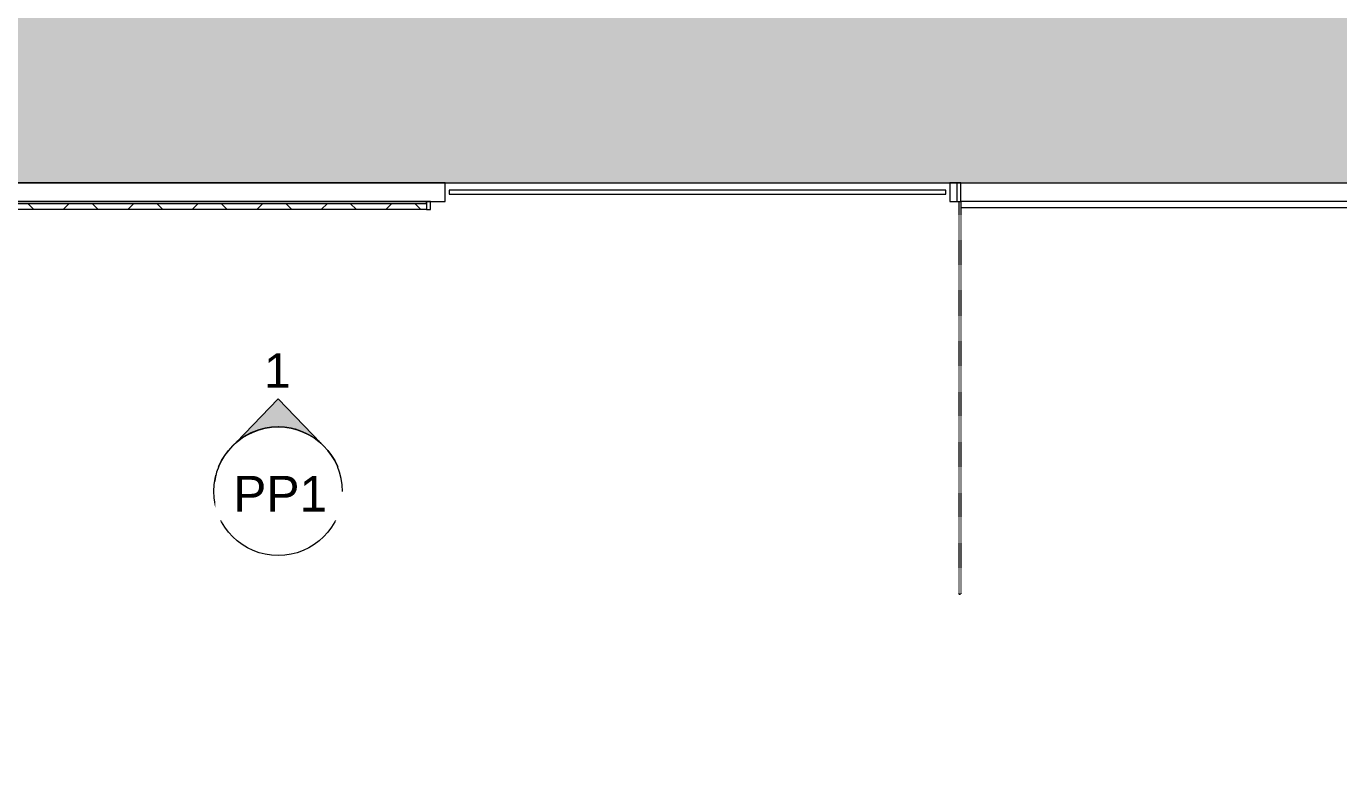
# Model space of a CAD drawing. Header units: inches. Extents: x 45807 to 48637, y -37659 to -35436.
# Drawn here: x 46401.3 to 46727.3, y -37008.4 to -36823.1 of the extents above; entities that cross this region are included whole.
import ezdxf

# ---------------------------------------------------------------- set-up
doc = ezdxf.new("R2010")
doc.units = ezdxf.units.IN
doc.header["$MEASUREMENT"] = 0
doc.linetypes.add('Dash', pattern=[0.25, 0.125, -0.125])
for name, color, linetype, lineweight in [('A-DETL-GENF', 92, 'Continuous', 9), ('A-DETL-THIN', 151, 'Continuous', 9), ('A-DOOR', 31, 'Continuous', 13), ('A-DOOR-FRAM', 31, 'Continuous', 20), ('A-DOOR-HDLN', 31, 'Dash', 13), ('A-GLAZ-CURT', 52, 'Continuous', 9), ('A-WALL', 113, 'Continuous', 9), ('G-ANNO-SYMB', 111, 'Continuous', 9), ('Q-CASE', 31, 'Continuous', 9)]:
    doc.layers.add(name, color=color, linetype=linetype, lineweight=lineweight)
doc.styles.add('Arial', font='arial.ttf', dxfattribs={"height": 8.851796})
doc.styles.add('Swis721 Lt BT', font='swissl.ttf', dxfattribs={"height": 8.514638})

# ---------------------------------------------------------------- blocks, each defined once
blk = doc.blocks.new('Door-Garage-Embossed_Panel - 192__ x 84__-5243523-FIRST FLOOR CONSTRUCTION')
at = {"layer": 'A-DOOR', "lineweight": 20}
for p, q in [((60, -2.4375), (-60, -2.4375)), ((-60, -2.4375), (-60, -3.9375)), ((60, -3.9375), (60, -2.4375)), ((-60, -3.9375), (60, -3.9375))]:
    blk.add_line(p, q, dxfattribs=at)
at = {"layer": 'A-DOOR-FRAM'}
for p, q in [((-60, 2.1875), (-61, 2.1875)), ((-61, 2.1875), (-61, -2.4375)), ((-60, -2.4375), (-60, 2.1875)), ((60, 2.1875), (60, -2.4375)), ((61, 2.1875), (60, 2.1875)), ((61, -2.4375), (61, 2.1875)), ((-61, -2.4375), (-60, -2.4375)), ((60, -2.4375), (61, -2.4375))]:
    blk.add_line(p, q, dxfattribs=at)
at = {"layer": 'A-DOOR-HDLN'}
for p, q in [((-60.5, -2.4375), (-60.5, -99.9375)), ((60.5, -2.4375), (60.5, -99.9375)), ((-60, -3.9375), (-60, -99.9375)), ((60, -3.9375), (60, -99.9375)), ((-60.5, -99.9375), (-60, -99.9375)), ((60.5, -99.9375), (60, -99.9375))]:
    blk.add_line(p, q, dxfattribs=at)
blk = doc.blocks.new('System Panel - Glazed-5407968-FIRST FLOOR CONSTRUCTION')
at = {"layer": 'A-GLAZ-CURT', "lineweight": 13}
for p, q in [((61.65625, 1.75), (-61.65625, 1.75)), ((-61.65625, 1.75), (-61.65625, 0.75)), ((-61.65625, 0.75), (61.65625, 0.75)), ((61.65625, 0.75), (61.65625, 1.75))]:
    blk.add_line(p, q, dxfattribs=at)
blk = doc.blocks.new('Furniture 4 - Furniture 4-5367487-FIRST FLOOR CONSTRUCTION')
at = {"layer": 'Q-CASE'}
h = blk.add_hatch(dxfattribs=at)
h.set_pattern_fill('FP2_20', color=256, style=0, pattern_type=2)
h.set_pattern_definition([(45, (0, 0), (-8.012227, 8.012227), []), (135, (0, 0), (-8.012227, -8.012227), [])])
h.paths.add_polyline_path([(46380.73, -36868.6), (46500.68, -36868.6), (46500.68, -36867.1), (46347.68, -36867.1), (46347.68, -36868.6)], flags=0)
at = {"layer": 'Q-CASE', "lineweight": 20}
for p, q in [((46347.68, -36866.6), (46346.68, -36866.6)), ((46346.68, -36866.6), (46346.68, -36868.6)), ((46500.68, -36866.6), (46347.68, -36866.6)), ((46347.68, -36866.6), (46347.68, -36867.1)), ((46347.68, -36868.6), (46347.68, -36866.6)), ((46500.68, -36867.1), (46500.68, -36866.6)), ((46501.68, -36866.6), (46500.68, -36866.6)), ((46500.68, -36866.6), (46500.68, -36868.6)), ((46501.68, -36868.6), (46501.68, -36866.6)), ((46346.68, -36868.6), (46347.68, -36868.6)), ((46347.68, -36867.1), (46500.68, -36867.1)), ((46500.68, -36868.6), (46501.68, -36868.6))]:
    blk.add_line(p, q, dxfattribs=at)
at = {"layer": 'Q-CASE'}
blk.add_line((46500.68, -36868.6), (46347.68, -36868.6), dxfattribs=at)
blk = doc.blocks.new('Elevation - Filled Arrow 2-347888-FIRST FLOOR CONSTRUCTION')
at = {"layer": 'G-ANNO-SYMB'}
blk.add_circle((0, 0), 0.1664, dxfattribs=at)
blk = doc.blocks.new('Elevation - Filled Arrow-151867-FIRST FLOOR CONSTRUCTION')
at = {"layer": 'G-ANNO-SYMB'}
h = blk.add_hatch(color=256, dxfattribs=at)
edge = h.paths.add_edge_path(flags=0)
edge.add_line((0, 0.2393), (0.1103, 0.1247))
edge.add_arc((-0.0002, -0.0002), 0.1667, 48.498, 130.5571)
edge.add_line((-0.1085, 0.1265), (0, 0.2393))
for p, q in [((0, 0.2393), (-0.1085, 0.1265)), ((-0.1084, 0.1266), (0, 0.2393)), ((0, 0.2393), (-0.1084, 0.1266)), ((0, 0.2393), (0.11, 0.1249)), ((0.1103, 0.1247), (0, 0.2393))]:
    blk.add_line(p, q, dxfattribs=at)
blk.add_arc((-0.0002, -0.0002), 0.1667, 48.498, 130.5571, dxfattribs=at)
blk.add_ellipse((-0.0002, -0.0001), major_axis=(-0.1667, 0), ratio=0.999376, start_param=3.141593, end_param=6.283185, dxfattribs=at)

msp = doc.modelspace()

# ---------------------------------------------------------------- hatches: boundary and pattern name
at = {"layer": 'A-DETL-GENF'}
h = msp.add_hatch(color=9, dxfattribs=at)
h.paths.add_polyline_path([(47373.25, -37658.85), (48135.43, -37658.85), (48135.43, -37255.85), (48256.43, -37255.85), (48256.43, -36855.85), (48636.43, -36855.85), (48636.43, -36432.85), (48075.43, -36432.85), (48075.43, -35435.85), (45807.43, -35435.85), (45807.43, -36911.1), (46010.06, -36911.1), (46010.06, -36715.47), (46346.43, -36715.47), (46346.43, -36861.97), (46862.06, -36861.97), (46862.06, -37049.35), (46569.93, -37049.35), (46569.93, -37658.85), (47372.93, -37658.85)], flags=0)
h.paths.add_polyline_path([(46426.05, -36636.53), (46426.05, -36636.53), (46425.7, -36636.26)], flags=0)
h.paths.add_polyline_path([(46426.05, -36600.53), (46426.05, -36600.53), (46425.2, -36599.88)], flags=0)
h.paths.add_polyline_path([(46424.23, -36584.61), (46424.23, -36584.61), (46424.32, -36584.54)], flags=0)
h.paths.add_polyline_path([(46747.54, -36574.17), (46747.54, -36574.17), (46747.54, -36559.81)], flags=0)
h.paths.add_polyline_path([(46426.05, -36564.53), (46426.05, -36564.53), (46425.2, -36563.88)], flags=0)
h.paths.add_polyline_path([(46763.71, -36559.81), (46763.71, -36559.81), (46763.71, -36546.77)], flags=0)
h.paths.add_polyline_path([(46749.59, -36538.71), (46749.59, -36538.71), (46750, -36538.71)], flags=0)
h.paths.add_polyline_path([(46426.05, -36528.53), (46426.05, -36528.53), (46425.2, -36527.88)], flags=0)
h.paths.add_polyline_path([(46426.05, -36492.53), (46426.05, -36492.53), (46425.2, -36491.88)], flags=0)
h.paths.add_polyline_path([(46749.59, -36466.71), (46749.59, -36466.71), (46750, -36466.71)], flags=0)
h.paths.add_polyline_path([(46747.54, -36444.91), (46747.54, -36444.91), (46747.54, -36442.32)], flags=0)

# ---------------------------------------------------------------- linework, layer by layer
at = {"layer": 'A-DETL-THIN'}
msp.add_line((46346.43, -36861.97), (46862.06, -36861.97), dxfattribs=at)
at = {"layer": 'A-WALL', "lineweight": 13}
for p, q in [((46505.37, -36861.97), (46346.68, -36861.97)), ((46505.37, -36866.6), (46505.37, -36861.97)), ((46632.43, -36861.97), (46630.68, -36861.97)), ((46630.68, -36861.97), (46630.68, -36866.6)), ((46342.06, -36866.6), (46505.37, -36866.6)), ((46630.68, -36866.6), (46632.43, -36866.6))]:
    msp.add_line(p, q, dxfattribs=at)

# ---------------------------------------------------------------- block references
at = {"layer": 'A-DOOR'}
msp.add_blockref('Door-Garage-Embossed_Panel - 192__ x 84__-5243523-FIRST FLOOR CONSTRUCTION', (46693.43, -36864.16), dxfattribs=at)
at = {"layer": 'A-GLAZ-CURT'}
msp.add_blockref('System Panel - Glazed-5407968-FIRST FLOOR CONSTRUCTION', (46568.03, -36865.54), dxfattribs=at)
at = {"layer": 'G-ANNO-SYMB', "xscale": 95.99999999999994, "yscale": 95.99999999999994, "zscale": 95.99999999999994}
msp.add_blockref('Elevation - Filled Arrow 2-347888-FIRST FLOOR CONSTRUCTION', (46463.87, -36938.55), dxfattribs=at)
at = {"layer": 'Q-CASE'}
msp.add_blockref('Furniture 4 - Furniture 4-5367487-FIRST FLOOR CONSTRUCTION', (0, 0), dxfattribs=at)

# ---------------------------------------------------------------- next in the draw order: texts
at = {"layer": 'G-ANNO-SYMB', "insert": (46464.38, -36934.73), "char_height": 8.852, "width": 27.864, "attachment_point": 2, "line_spacing_factor": 0.938532, "style": 'Arial', "bg_fill": 3, "box_fill_scale": 1.25, "bg_fill_color": 0, "bg_fill_transparency": 0}
msp.add_mtext('PP1', dxfattribs=at)

# ---------------------------------------------------------------- next in the draw order: block references
at = {"layer": 'G-ANNO-SYMB', "xscale": 95.99999999999994, "yscale": 95.99999999999994, "zscale": 95.99999999999994}
msp.add_blockref('Elevation - Filled Arrow-151867-FIRST FLOOR CONSTRUCTION', (46463.87, -36938.55), dxfattribs=at)

# ---------------------------------------------------------------- next in the draw order: texts
at = {"layer": 'G-ANNO-SYMB', "insert": (46463.64, -36904.32), "char_height": 8.51, "width": 7.56, "attachment_point": 2, "line_spacing_factor": 1.00667, "style": 'Swis721 Lt BT', "bg_fill": 3, "box_fill_scale": 1.25, "bg_fill_color": 0, "bg_fill_transparency": 0}
msp.add_mtext('1', dxfattribs=at)

doc.saveas('drawing.dxf')
